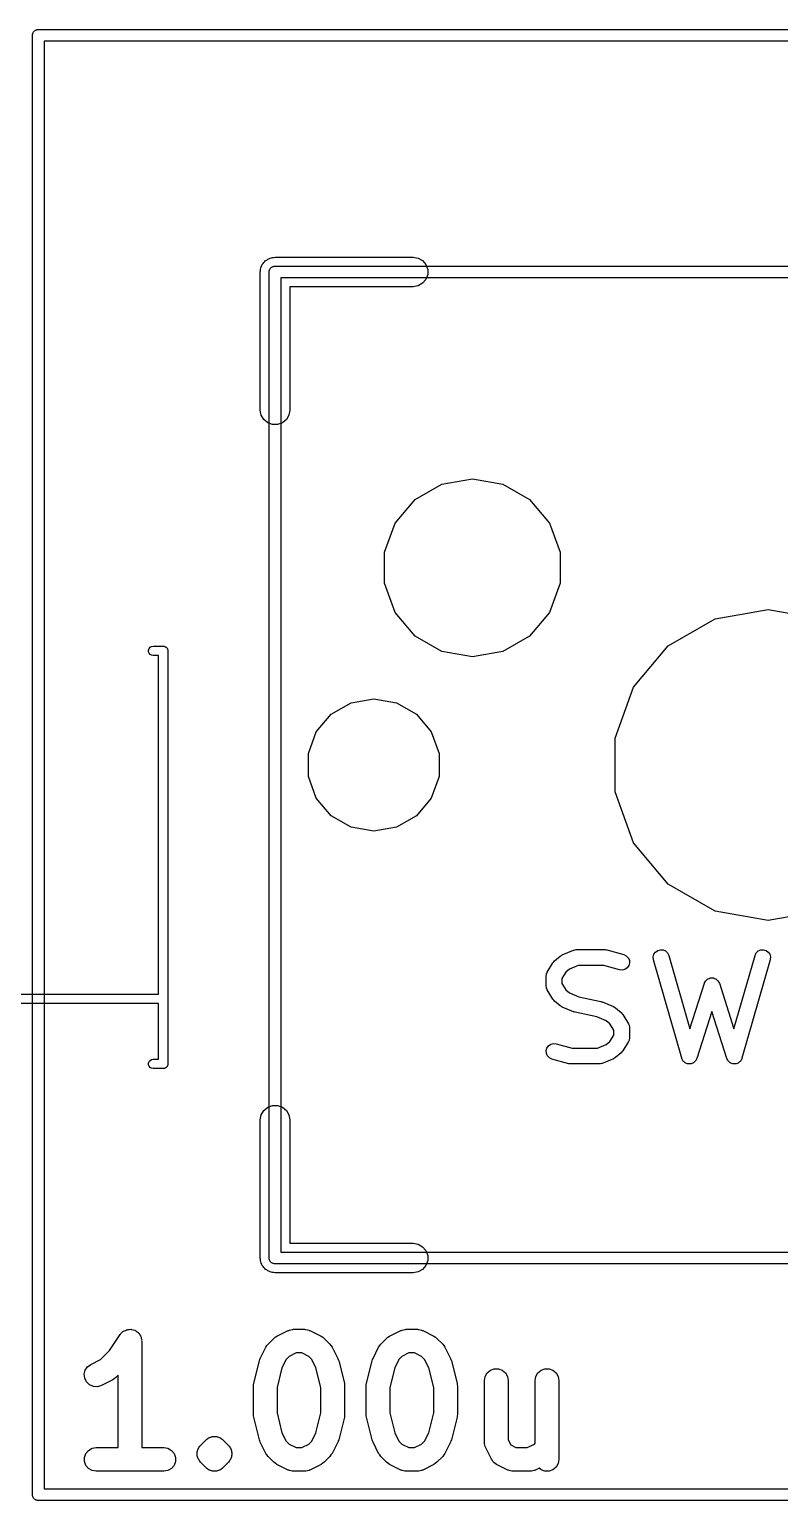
# Model space of a CAD drawing. Header units: millimetres. Extents: x 50 to 169, y 50 to 167.
# Drawn here: x 110.6 to 120.26, y 89.3 to 108.25 of the extents above; entities that cross this region are included whole.
import ezdxf

# ---------------------------------------------------------------- set-up
doc = ezdxf.new("R2010")
doc.units = ezdxf.units.MM
doc.layers.add('BLACK', color=7, linetype='Continuous')

# ---------------------------------------------------------------- blocks, each defined once
blk = doc.blocks.new('hhskb2-Cmts.User')
at = {"layer": 'BLACK'}
for p, q in [((100.574, -81.65), (100.575, -81.6434)), ((100.574, -94.35), (100.574, -81.65)), ((100.575, -81.6368), (100.577, -81.6305)), ((100.575, -81.6434), (100.575, -81.6368)), ((100.577, -81.6305), (100.578, -81.6239)), ((100.578, -81.6239), (100.582, -81.6182)), ((100.582, -81.6182), (100.584, -81.6119)), ((100.584, -81.6119), (100.588, -81.6068)), ((100.588, -81.6068), (100.592, -81.601)), ((100.592, -81.601), (100.597, -81.5967)), ((100.597, -81.5967), (100.601, -81.5916)), ((100.601, -81.5916), (100.607, -81.5883)), ((100.607, -81.5883), (100.612, -81.584)), ((100.612, -81.584), (100.618, -81.5817)), ((100.618, -81.5817), (100.624, -81.5784)), ((100.624, -81.5784), (100.631, -81.5772)), ((100.631, -81.5772), (100.637, -81.575)), ((100.637, -81.575), (100.643, -81.575)), ((100.643, -81.575), (100.65, -81.5738)), ((100.65, -81.5738), (113.35, -81.5738)), ((100.726, -81.7262), (100.726, -94.2738)), ((113.274, -81.7262), (100.726, -81.7262)), ((100.575, -94.3566), (100.574, -94.35)), ((100.575, -94.3632), (100.575, -94.3566)), ((100.726, -94.2738), (113.274, -94.2738)), ((100.577, -94.3695), (100.575, -94.3632)), ((100.578, -94.3761), (100.577, -94.3695)), ((100.582, -94.3818), (100.578, -94.3761)), ((100.584, -94.3881), (100.582, -94.3818)), ((100.588, -94.3932), (100.584, -94.3881)), ((100.592, -94.399), (100.588, -94.3932)), ((100.597, -94.4033), (100.592, -94.399)), ((100.601, -94.4084), (100.597, -94.4033)), ((100.607, -94.4117), (100.601, -94.4084)), ((100.612, -94.416), (100.607, -94.4117)), ((100.618, -94.4183), (100.612, -94.416)), ((100.624, -94.4216), (100.618, -94.4183)), ((100.631, -94.4228), (100.624, -94.4216)), ((100.637, -94.425), (100.631, -94.4228)), ((100.643, -94.425), (100.637, -94.425)), ((100.65, -94.4262), (100.643, -94.425)), ((113.35, -94.4262), (100.65, -94.4262))]:
    blk.add_line(p, q, dxfattribs=at)
blk = doc.blocks.new('hhskb2-Dwgs.User')
at = {"layer": 'BLACK'}
for p, q in [((97.5258, -78.602), (97.527, -78.5954)), ((97.5258, -97.398), (97.5258, -78.602)), ((97.527, -78.5888), (97.5292, -78.5825)), ((97.527, -78.5954), (97.527, -78.5888)), ((97.5292, -78.5825), (97.5304, -78.5759)), ((97.5304, -78.5759), (97.5337, -78.5702)), ((97.5337, -78.5702), (97.536, -78.5639)), ((97.536, -78.5639), (97.5403, -78.5588)), ((97.5403, -78.5588), (97.5436, -78.553)), ((97.5436, -78.553), (97.5487, -78.5487)), ((97.5487, -78.5487), (97.553, -78.5436)), ((97.553, -78.5436), (97.5588, -78.5403)), ((97.5588, -78.5403), (97.5639, -78.536)), ((97.5639, -78.536), (97.5702, -78.5337)), ((97.5702, -78.5337), (97.5759, -78.5304)), ((97.5759, -78.5304), (97.5825, -78.5292)), ((97.5825, -78.5292), (97.5888, -78.527)), ((97.5888, -78.527), (97.5954, -78.527)), ((97.5954, -78.527), (97.602, -78.5258)), ((97.602, -78.5258), (116.398, -78.5258)), ((97.6782, -78.6782), (97.6782, -97.3218)), ((116.322, -78.6782), (97.6782, -78.6782)), ((98.6785, -95.3108), (98.691, -95.2976)), ((98.691, -95.2976), (98.6986, -95.2939)), ((98.6986, -95.2939), (98.7051, -95.2884)), ((98.7051, -95.2884), (98.7222, -95.2822)), ((98.7222, -95.2822), (98.7385, -95.2742)), ((98.7385, -95.2742), (98.7469, -95.2732)), ((98.7469, -95.2732), (98.7548, -95.2703)), ((98.7548, -95.2703), (98.773, -95.2703)), ((98.773, -95.2703), (98.7911, -95.2683)), ((98.7911, -95.2683), (98.7993, -95.2703)), ((98.7993, -95.2703), (98.8077, -95.2703)), ((98.8077, -95.2703), (98.8248, -95.2766)), ((98.8248, -95.2766), (98.8425, -95.2809)), ((98.8425, -95.2809), (98.8495, -95.2856)), ((98.8495, -95.2856), (98.8575, -95.2884)), ((98.8575, -95.2884), (98.8714, -95.3001)), ((98.8714, -95.3001), (98.8866, -95.3102)), ((98.8866, -95.3102), (98.8916, -95.317)), ((100.673, -95.3567), (100.818, -95.2841)), ((100.818, -95.2841), (100.826, -95.2816)), ((100.826, -95.2816), (100.834, -95.2772)), ((100.834, -95.2772), (100.851, -95.2741)), ((100.851, -95.2741), (100.868, -95.269)), ((100.868, -95.269), (100.877, -95.2696)), ((100.877, -95.2696), (100.886, -95.268)), ((100.886, -95.268), (101.031, -95.268)), ((101.031, -95.268), (101.04, -95.2696)), ((101.04, -95.2696), (101.048, -95.269)), ((101.048, -95.269), (101.066, -95.2741)), ((101.066, -95.2741), (101.083, -95.2772)), ((101.083, -95.2772), (101.091, -95.2816)), ((101.091, -95.2816), (101.099, -95.2841)), ((101.099, -95.2841), (101.244, -95.3567)), ((102.124, -95.3567), (102.269, -95.2841)), ((102.269, -95.2841), (102.278, -95.2816)), ((102.278, -95.2816), (102.285, -95.2772)), ((102.285, -95.2772), (102.303, -95.2741)), ((102.303, -95.2741), (102.32, -95.269)), ((102.32, -95.269), (102.329, -95.2696)), ((102.329, -95.2696), (102.337, -95.268)), ((102.337, -95.268), (102.482, -95.268)), ((102.482, -95.268), (102.491, -95.2696)), ((102.491, -95.2696), (102.5, -95.269)), ((102.5, -95.269), (102.517, -95.2741)), ((102.517, -95.2741), (102.535, -95.2772)), ((102.535, -95.2772), (102.542, -95.2816)), ((102.542, -95.2816), (102.551, -95.2841)), ((102.551, -95.2841), (102.696, -95.3567)), ((98.5177, -95.541), (98.6545, -95.3359)), ((98.6545, -95.3359), (98.6603, -95.3298)), ((98.6603, -95.3298), (98.6645, -95.3225)), ((98.6645, -95.3225), (98.6785, -95.3108)), ((98.8916, -95.317), (98.898, -95.3225)), ((98.898, -95.3225), (98.9071, -95.3382)), ((98.9071, -95.3382), (98.9179, -95.3529)), ((98.9179, -95.3529), (98.9203, -95.361)), ((98.9203, -95.361), (98.9245, -95.3683)), ((98.9245, -95.3683), (98.9277, -95.3862)), ((98.9277, -95.3862), (98.9328, -95.4037)), ((98.9328, -95.4037), (98.9322, -95.4121)), ((98.9322, -95.4121), (98.9337, -95.4204)), ((98.9337, -95.4204), (98.9337, -96.792)), ((100.459, -95.6426), (100.532, -95.4974)), ((100.532, -95.4974), (100.546, -95.4778)), ((100.546, -95.4778), (100.56, -95.4578)), ((100.56, -95.4578), (100.633, -95.3852)), ((100.633, -95.3852), (100.653, -95.3712)), ((100.653, -95.3712), (100.673, -95.3567)), ((101.244, -95.3567), (101.264, -95.3712)), ((101.264, -95.3712), (101.284, -95.3852)), ((101.284, -95.3852), (101.356, -95.4578)), ((101.356, -95.4578), (101.37, -95.4778)), ((101.37, -95.4778), (101.385, -95.4974)), ((101.385, -95.4974), (101.458, -95.6426)), ((101.911, -95.6426), (101.983, -95.4974)), ((101.983, -95.4974), (101.998, -95.4778)), ((101.998, -95.4778), (102.012, -95.4578)), ((102.012, -95.4578), (102.084, -95.3852)), ((102.084, -95.3852), (102.104, -95.3712)), ((102.104, -95.3712), (102.124, -95.3567)), ((102.696, -95.3567), (102.715, -95.3712)), ((102.715, -95.3712), (102.735, -95.3852)), ((102.735, -95.3852), (102.808, -95.4578)), ((102.808, -95.4578), (102.822, -95.4778)), ((102.822, -95.4778), (102.836, -95.4974)), ((102.836, -95.4974), (102.909, -95.6426)), ((98.2777, -95.7195), (98.4007, -95.658)), ((98.4007, -95.658), (98.5177, -95.541)), ((100.375, -95.964), (100.448, -95.6738)), ((100.448, -95.6738), (100.455, -95.6585)), ((100.455, -95.6585), (100.459, -95.6426)), ((100.793, -95.6558), (100.739, -95.7639)), ((100.831, -95.6183), (100.793, -95.6558)), ((100.922, -95.5728), (100.831, -95.6183)), ((100.995, -95.5728), (100.922, -95.5728)), ((101.086, -95.6183), (100.995, -95.5728)), ((101.123, -95.6558), (101.086, -95.6183)), ((101.177, -95.7639), (101.123, -95.6558)), ((101.458, -95.6426), (101.462, -95.6585)), ((101.462, -95.6585), (101.469, -95.6738)), ((101.469, -95.6738), (101.542, -95.964)), ((101.827, -95.964), (101.899, -95.6738)), ((101.899, -95.6738), (101.906, -95.6585)), ((101.906, -95.6585), (101.911, -95.6426)), ((102.245, -95.6558), (102.191, -95.7639)), ((102.282, -95.6183), (102.245, -95.6558)), ((102.373, -95.5728), (102.282, -95.6183)), ((102.446, -95.5728), (102.373, -95.5728)), ((102.537, -95.6183), (102.446, -95.5728)), ((102.575, -95.6558), (102.537, -95.6183)), ((102.629, -95.7639), (102.575, -95.6558)), ((102.909, -95.6426), (102.914, -95.6585)), ((102.914, -95.6585), (102.921, -95.6738)), ((102.921, -95.6738), (102.993, -95.964)), ((98.1937, -95.8467), (98.206, -95.7952)), ((98.1998, -95.8993), (98.1937, -95.8467)), ((98.206, -95.7952), (98.2352, -95.7511)), ((98.2352, -95.7511), (98.2777, -95.7195)), ((98.6289, -95.8609), (98.5988, -95.891)), ((98.6289, -96.792), (98.6289, -95.8609)), ((100.739, -95.7639), (100.675, -96.0198)), ((101.241, -96.0198), (101.177, -95.7639)), ((102.191, -95.7639), (102.127, -96.0198)), ((102.693, -96.0198), (102.629, -95.7639)), ((103.346, -95.9284), (103.355, -95.8763)), ((103.355, -95.8763), (103.382, -95.8305)), ((103.382, -95.8305), (103.422, -95.7964)), ((103.422, -95.7964), (103.472, -95.7783)), ((103.472, -95.7783), (103.525, -95.7783)), ((103.525, -95.7783), (103.575, -95.7964)), ((103.575, -95.7964), (103.615, -95.8305)), ((103.615, -95.8305), (103.642, -95.8763)), ((103.642, -95.8763), (103.651, -95.9284)), ((103.999, -95.9284), (104.008, -95.8763)), ((104.008, -95.8763), (104.035, -95.8305)), ((104.035, -95.8305), (104.075, -95.7964)), ((104.075, -95.7964), (104.125, -95.7783)), ((104.125, -95.7783), (104.178, -95.7783)), ((104.178, -95.7783), (104.228, -95.7964)), ((104.228, -95.7964), (104.268, -95.8305)), ((104.268, -95.8305), (104.295, -95.8763)), ((104.295, -95.8763), (104.304, -95.9284)), ((98.2235, -95.9466), (98.1998, -95.8993)), ((98.2619, -95.983), (98.2235, -95.9466)), ((98.3104, -96.0041), (98.2619, -95.983)), ((98.3633, -96.0073), (98.3104, -96.0041)), ((98.414, -95.9922), (98.3633, -96.0073)), ((98.5592, -95.9196), (98.414, -95.9922)), ((98.5788, -95.905), (98.5592, -95.9196)), ((98.5988, -95.891), (98.5788, -95.905)), ((100.371, -96.001), (100.374, -95.9826)), ((100.371, -96.3639), (100.371, -96.001)), ((100.374, -95.9826), (100.375, -95.964)), ((100.675, -96.0198), (100.675, -96.3451)), ((101.241, -96.3451), (101.241, -96.0198)), ((101.542, -95.964), (101.543, -95.9826)), ((101.543, -95.9826), (101.546, -96.001)), ((101.546, -96.001), (101.546, -96.3639)), ((101.822, -96.001), (101.825, -95.9826)), ((101.822, -96.3639), (101.822, -96.001)), ((101.825, -95.9826), (101.827, -95.964)), ((102.127, -96.0198), (102.127, -96.3451)), ((102.693, -96.3451), (102.693, -96.0198)), ((102.993, -95.964), (102.994, -95.9826)), ((102.994, -95.9826), (102.998, -96.001)), ((102.998, -96.001), (102.998, -96.3639)), ((103.346, -96.7267), (103.346, -95.9284)), ((103.651, -95.9284), (103.651, -96.6907)), ((103.999, -96.7362), (103.999, -95.9284)), ((104.304, -95.9284), (104.304, -96.9444)), ((100.374, -96.3822), (100.371, -96.3639)), ((100.375, -96.4008), (100.374, -96.3822)), ((100.448, -96.6911), (100.375, -96.4008)), ((100.675, -96.3451), (100.739, -96.6009)), ((101.177, -96.601), (101.241, -96.3451)), ((101.542, -96.4008), (101.469, -96.6911)), ((101.543, -96.3822), (101.542, -96.4008)), ((101.546, -96.3639), (101.543, -96.3822)), ((101.825, -96.3822), (101.822, -96.3639)), ((101.827, -96.4008), (101.825, -96.3822)), ((101.899, -96.6911), (101.827, -96.4008)), ((102.127, -96.3451), (102.191, -96.6009)), ((102.629, -96.601), (102.693, -96.3451)), ((102.993, -96.4008), (102.921, -96.6911)), ((102.994, -96.3822), (102.993, -96.4008)), ((102.998, -96.3639), (102.994, -96.3822)), ((100.739, -96.6009), (100.793, -96.709)), ((101.123, -96.709), (101.177, -96.601)), ((102.191, -96.6009), (102.245, -96.709)), ((102.575, -96.709), (102.629, -96.601)), ((98.2479, -96.8277), (98.2937, -96.8012)), ((98.2937, -96.8012), (98.3459, -96.792)), ((98.3459, -96.792), (98.6289, -96.792)), ((98.9337, -96.792), (99.2167, -96.792)), ((99.2167, -96.792), (99.2688, -96.8012)), ((99.2688, -96.8012), (99.3147, -96.8277)), ((99.6501, -96.8324), (99.6557, -96.8203)), ((99.6557, -96.8203), (99.6592, -96.8074)), ((99.6592, -96.8074), (99.6668, -96.7965)), ((99.6668, -96.7965), (99.6724, -96.7844)), ((99.6724, -96.7844), (99.6819, -96.775)), ((99.6819, -96.775), (99.6895, -96.7641)), ((99.6895, -96.7641), (99.7621, -96.6915)), ((99.7621, -96.6915), (99.773, -96.6839)), ((99.773, -96.6839), (99.7824, -96.6744)), ((99.7824, -96.6744), (99.7885, -96.6716)), ((99.7885, -96.6716), (99.7937, -96.6673)), ((99.7937, -96.6673), (99.8, -96.665)), ((99.8, -96.665), (99.8054, -96.6612)), ((99.8054, -96.6612), (99.8183, -96.6577)), ((99.8183, -96.6577), (99.8304, -96.6521)), ((99.8304, -96.6521), (99.8371, -96.6515)), ((99.8371, -96.6515), (99.8434, -96.6492)), ((99.8434, -96.6492), (99.8501, -96.6492)), ((99.8501, -96.6492), (99.8566, -96.6475)), ((99.8566, -96.6475), (99.8699, -96.6486)), ((99.8699, -96.6486), (99.8831, -96.6475)), ((99.8831, -96.6475), (99.8896, -96.6492)), ((99.8896, -96.6492), (99.8963, -96.6492)), ((99.8963, -96.6492), (99.9026, -96.6515)), ((99.9026, -96.6515), (99.9093, -96.6521)), ((99.9093, -96.6521), (99.9214, -96.6577)), ((99.9214, -96.6577), (99.9343, -96.6612)), ((99.9343, -96.6612), (99.9398, -96.665)), ((99.9398, -96.665), (99.9461, -96.6673)), ((99.9461, -96.6673), (99.9512, -96.6716)), ((99.9512, -96.6716), (99.9573, -96.6744)), ((99.9573, -96.6744), (99.9667, -96.6839)), ((99.9667, -96.6839), (99.9776, -96.6915)), ((99.9776, -96.6915), (100.05, -96.7641)), ((100.05, -96.7641), (100.058, -96.775)), ((100.058, -96.775), (100.067, -96.7844)), ((100.067, -96.7844), (100.073, -96.7965)), ((100.073, -96.7965), (100.081, -96.8074)), ((100.081, -96.8074), (100.084, -96.8203)), ((100.084, -96.8203), (100.09, -96.8324)), ((100.455, -96.7063), (100.448, -96.6911)), ((100.459, -96.7223), (100.455, -96.7063)), ((100.532, -96.8674), (100.459, -96.7223)), ((100.793, -96.709), (100.831, -96.7466)), ((100.831, -96.7466), (100.922, -96.792)), ((100.922, -96.792), (100.995, -96.792)), ((100.995, -96.792), (101.086, -96.7466)), ((101.086, -96.7466), (101.123, -96.709)), ((101.458, -96.7223), (101.385, -96.8674)), ((101.462, -96.7063), (101.458, -96.7223)), ((101.469, -96.6911), (101.462, -96.7063)), ((101.906, -96.7063), (101.899, -96.6911)), ((101.911, -96.7223), (101.906, -96.7063)), ((101.983, -96.8674), (101.911, -96.7223)), ((102.245, -96.709), (102.282, -96.7466)), ((102.282, -96.7466), (102.373, -96.792)), ((102.373, -96.792), (102.446, -96.792)), ((102.446, -96.792), (102.537, -96.7466)), ((102.537, -96.7466), (102.575, -96.709)), ((102.909, -96.7223), (102.836, -96.8674)), ((102.914, -96.7063), (102.909, -96.7223)), ((102.921, -96.6911), (102.914, -96.7063)), ((103.348, -96.7354), (103.346, -96.7267)), ((103.347, -96.7441), (103.348, -96.7354)), ((103.352, -96.7613), (103.347, -96.7441)), ((103.355, -96.7788), (103.352, -96.7613)), ((103.36, -96.7864), (103.355, -96.7788)), ((103.362, -96.7949), (103.36, -96.7864)), ((103.435, -96.94), (103.362, -96.7949)), ((103.651, -96.6907), (103.685, -96.7583)), ((103.685, -96.7583), (103.752, -96.792)), ((103.752, -96.792), (103.898, -96.792)), ((103.898, -96.792), (103.989, -96.7466)), ((103.989, -96.7466), (103.999, -96.7362)), ((98.1958, -96.918), (98.2139, -96.8682)), ((98.1958, -96.9709), (98.1958, -96.918)), ((98.2139, -97.0206), (98.1958, -96.9709)), ((98.2139, -96.8682), (98.2479, -96.8277)), ((99.3147, -96.8277), (99.3487, -96.8682)), ((99.3487, -96.8682), (99.3668, -96.918)), ((99.3668, -96.9709), (99.3487, -97.0206)), ((99.3668, -96.918), (99.3668, -96.9709)), ((99.6455, -96.8586), (99.6489, -96.8457)), ((99.6466, -96.8719), (99.6455, -96.8586)), ((99.6455, -96.8851), (99.6466, -96.8719)), ((99.6489, -96.898), (99.6455, -96.8851)), ((99.6489, -96.8457), (99.6501, -96.8324)), ((99.6501, -96.9113), (99.6489, -96.898)), ((99.6557, -96.9234), (99.6501, -96.9113)), ((99.6592, -96.9363), (99.6557, -96.9234)), ((99.6668, -96.9472), (99.6592, -96.9363)), ((99.6724, -96.9593), (99.6668, -96.9472)), ((99.6819, -96.9687), (99.6724, -96.9593)), ((99.6895, -96.9796), (99.6819, -96.9687)), ((99.7621, -97.0522), (99.6895, -96.9796)), ((100.05, -96.9796), (99.9776, -97.0522)), ((100.058, -96.9687), (100.05, -96.9796)), ((100.067, -96.9593), (100.058, -96.9687)), ((100.073, -96.9472), (100.067, -96.9593)), ((100.081, -96.9363), (100.073, -96.9472)), ((100.084, -96.9234), (100.081, -96.9363)), ((100.09, -96.9113), (100.084, -96.9234)), ((100.09, -96.8324), (100.091, -96.8457)), ((100.091, -96.898), (100.09, -96.9113)), ((100.091, -96.8457), (100.094, -96.8586)), ((100.094, -96.8851), (100.091, -96.898)), ((100.094, -96.8586), (100.093, -96.8719)), ((100.093, -96.8719), (100.094, -96.8851)), ((100.546, -96.8871), (100.532, -96.8674)), ((100.56, -96.907), (100.546, -96.8871)), ((100.633, -96.9796), (100.56, -96.907)), ((100.653, -96.9936), (100.633, -96.9796)), ((100.673, -97.0082), (100.653, -96.9936)), ((100.818, -97.0807), (100.673, -97.0082)), ((101.244, -97.0082), (101.099, -97.0807)), ((101.264, -96.9936), (101.244, -97.0082)), ((101.284, -96.9796), (101.264, -96.9936)), ((101.356, -96.907), (101.284, -96.9796)), ((101.37, -96.8871), (101.356, -96.907)), ((101.385, -96.8674), (101.37, -96.8871)), ((101.998, -96.8871), (101.983, -96.8674)), ((102.012, -96.907), (101.998, -96.8871)), ((102.084, -96.9796), (102.012, -96.907)), ((102.104, -96.9936), (102.084, -96.9796)), ((102.124, -97.0082), (102.104, -96.9936)), ((102.269, -97.0807), (102.124, -97.0082)), ((102.696, -97.0082), (102.551, -97.0807)), ((102.715, -96.9936), (102.696, -97.0082)), ((102.735, -96.9796), (102.715, -96.9936)), ((102.808, -96.907), (102.735, -96.9796)), ((102.822, -96.8871), (102.808, -96.907)), ((102.836, -96.8674), (102.822, -96.8871)), ((103.448, -96.958), (103.435, -96.94)), ((103.46, -96.9766), (103.448, -96.958)), ((103.464, -96.9791), (103.46, -96.9766)), ((103.466, -96.9825), (103.464, -96.9791)), ((103.485, -96.9948), (103.466, -96.9825)), ((103.503, -97.0082), (103.485, -96.9948)), ((103.648, -97.0807), (103.503, -97.0082)), ((104.295, -96.9966), (104.268, -97.0424)), ((104.304, -96.9444), (104.295, -96.9966)), ((98.2479, -97.0612), (98.2139, -97.0206)), ((98.2937, -97.0876), (98.2479, -97.0612)), ((98.3459, -97.0968), (98.2937, -97.0876)), ((99.2167, -97.0968), (98.3459, -97.0968)), ((99.2688, -97.0876), (99.2167, -97.0968)), ((99.3147, -97.0612), (99.2688, -97.0876)), ((99.3487, -97.0206), (99.3147, -97.0612)), ((99.773, -97.0598), (99.7621, -97.0522)), ((99.7824, -97.0693), (99.773, -97.0598)), ((99.7885, -97.0721), (99.7824, -97.0693)), ((99.7937, -97.0764), (99.7885, -97.0721)), ((99.8, -97.0787), (99.7937, -97.0764)), ((99.8054, -97.0825), (99.8, -97.0787)), ((99.8183, -97.086), (99.8054, -97.0825)), ((99.8304, -97.0916), (99.8183, -97.086)), ((99.8371, -97.0922), (99.8304, -97.0916)), ((99.8434, -97.0945), (99.8371, -97.0922)), ((99.8501, -97.0945), (99.8434, -97.0945)), ((99.8566, -97.0962), (99.8501, -97.0945)), ((99.8699, -97.0951), (99.8566, -97.0962)), ((99.8831, -97.0962), (99.8699, -97.0951)), ((99.8896, -97.0945), (99.8831, -97.0962)), ((99.8963, -97.0945), (99.8896, -97.0945)), ((99.9026, -97.0922), (99.8963, -97.0945)), ((99.9093, -97.0916), (99.9026, -97.0922)), ((99.9214, -97.086), (99.9093, -97.0916)), ((99.9343, -97.0825), (99.9214, -97.086)), ((99.9398, -97.0787), (99.9343, -97.0825)), ((99.9461, -97.0764), (99.9398, -97.0787)), ((99.9512, -97.0721), (99.9461, -97.0764)), ((99.9573, -97.0693), (99.9512, -97.0721)), ((99.9667, -97.0598), (99.9573, -97.0693)), ((99.9776, -97.0522), (99.9667, -97.0598)), ((100.826, -97.0832), (100.818, -97.0807)), ((100.834, -97.0876), (100.826, -97.0832)), ((100.851, -97.0907), (100.834, -97.0876)), ((100.868, -97.0958), (100.851, -97.0907)), ((100.877, -97.0953), (100.868, -97.0958)), ((100.886, -97.0968), (100.877, -97.0953)), ((101.031, -97.0968), (100.886, -97.0968)), ((101.04, -97.0953), (101.031, -97.0968)), ((101.048, -97.0958), (101.04, -97.0953)), ((101.066, -97.0907), (101.048, -97.0958)), ((101.083, -97.0876), (101.066, -97.0907)), ((101.091, -97.0832), (101.083, -97.0876)), ((101.099, -97.0807), (101.091, -97.0832)), ((102.278, -97.0832), (102.269, -97.0807)), ((102.285, -97.0876), (102.278, -97.0832)), ((102.303, -97.0907), (102.285, -97.0876)), ((102.32, -97.0958), (102.303, -97.0907)), ((102.329, -97.0953), (102.32, -97.0958)), ((102.337, -97.0968), (102.329, -97.0953)), ((102.482, -97.0968), (102.337, -97.0968)), ((102.491, -97.0953), (102.482, -97.0968)), ((102.5, -97.0958), (102.491, -97.0953)), ((102.517, -97.0907), (102.5, -97.0958)), ((102.535, -97.0876), (102.517, -97.0907)), ((102.542, -97.0832), (102.535, -97.0876)), ((102.551, -97.0807), (102.542, -97.0832)), ((103.656, -97.0832), (103.648, -97.0807)), ((103.664, -97.0876), (103.656, -97.0832)), ((103.682, -97.0907), (103.664, -97.0876)), ((103.699, -97.0958), (103.682, -97.0907)), ((103.707, -97.0953), (103.699, -97.0958)), ((103.716, -97.0968), (103.707, -97.0953)), ((103.934, -97.0968), (103.716, -97.0968)), ((103.943, -97.0953), (103.934, -97.0968)), ((103.951, -97.0958), (103.943, -97.0953)), ((103.968, -97.0907), (103.951, -97.0958)), ((103.986, -97.0876), (103.968, -97.0907)), ((103.994, -97.0832), (103.986, -97.0876)), ((104.002, -97.0807), (103.994, -97.0832)), ((104.051, -97.0561), (104.002, -97.0807)), ((104.075, -97.0764), (104.051, -97.0561)), ((104.125, -97.0945), (104.075, -97.0764)), ((104.178, -97.0945), (104.125, -97.0945)), ((104.228, -97.0764), (104.178, -97.0945)), ((104.268, -97.0424), (104.228, -97.0764)), ((97.6782, -97.3218), (116.322, -97.3218)), ((97.527, -97.4046), (97.5258, -97.398)), ((97.527, -97.4112), (97.527, -97.4046)), ((97.5292, -97.4175), (97.527, -97.4112)), ((97.5304, -97.4241), (97.5292, -97.4175)), ((97.5337, -97.4298), (97.5304, -97.4241)), ((97.536, -97.4361), (97.5337, -97.4298)), ((97.5403, -97.4412), (97.536, -97.4361)), ((97.5436, -97.447), (97.5403, -97.4412)), ((97.5487, -97.4513), (97.5436, -97.447)), ((97.553, -97.4564), (97.5487, -97.4513)), ((97.5588, -97.4597), (97.553, -97.4564)), ((97.5639, -97.464), (97.5588, -97.4597)), ((97.5702, -97.4663), (97.5639, -97.464)), ((97.5759, -97.4696), (97.5702, -97.4663)), ((97.5825, -97.4708), (97.5759, -97.4696)), ((97.5888, -97.473), (97.5825, -97.4708)), ((97.5954, -97.473), (97.5888, -97.473)), ((97.602, -97.4742), (97.5954, -97.473)), ((116.398, -97.4742), (97.602, -97.4742))]:
    blk.add_line(p, q, dxfattribs=at)
blk = doc.blocks.new('hhskb2-F.SilkS')
at = {"layer": 'BLACK'}
for p, q in [((100.57, -81.4793), (100.585, -81.471)), ((100.585, -81.471), (100.601, -81.4681)), ((100.601, -81.4681), (100.617, -81.4624)), ((100.617, -81.4624), (100.634, -81.4624)), ((100.634, -81.4624), (100.65, -81.4595)), ((100.65, -81.4595), (102.428, -81.4595)), ((102.428, -81.4595), (102.493, -81.471)), ((102.493, -81.471), (102.55, -81.5041)), ((100.459, -81.65), (100.462, -81.6336)), ((100.459, -83.428), (100.459, -81.65)), ((100.462, -81.6169), (100.468, -81.6013)), ((100.462, -81.6336), (100.462, -81.6169)), ((100.468, -81.6013), (100.471, -81.5848)), ((100.471, -81.5848), (100.479, -81.5704)), ((100.479, -81.5704), (100.485, -81.5547)), ((100.485, -81.5547), (100.496, -81.542)), ((100.496, -81.542), (100.504, -81.5275)), ((100.504, -81.5275), (100.517, -81.5168)), ((100.517, -81.5168), (100.528, -81.5041)), ((100.528, -81.5041), (100.542, -81.4957)), ((100.542, -81.4957), (100.555, -81.485)), ((100.555, -81.485), (100.57, -81.4793)), ((102.55, -81.5041), (102.593, -81.5547)), ((102.593, -81.5547), (102.616, -81.6169)), ((102.616, -81.6169), (102.616, -81.6831)), ((102.428, -81.8405), (100.84, -81.8405)), ((100.84, -81.8405), (100.84, -83.428)), ((102.493, -81.829), (102.428, -81.8405)), ((102.55, -81.7959), (102.493, -81.829)), ((102.593, -81.7452), (102.55, -81.7959)), ((102.616, -81.6831), (102.593, -81.7452)), ((100.471, -83.4932), (100.459, -83.428)), ((100.504, -83.5505), (100.471, -83.4932)), ((100.555, -83.593), (100.504, -83.5505)), ((100.796, -83.5505), (100.745, -83.593)), ((100.829, -83.4932), (100.796, -83.5505)), ((100.84, -83.428), (100.829, -83.4932)), ((100.617, -83.6156), (100.555, -83.593)), ((100.683, -83.6156), (100.617, -83.6156)), ((100.745, -83.593), (100.683, -83.6156)), ((102.798, -84.3818), (103.19, -84.3126)), ((103.19, -84.3126), (103.582, -84.3818)), ((102.452, -84.5811), (102.798, -84.3818)), ((103.582, -84.3818), (103.928, -84.5811)), ((102.196, -84.8863), (102.452, -84.5811)), ((103.928, -84.5811), (104.184, -84.8863)), ((102.06, -85.2608), (102.196, -84.8863)), ((104.184, -84.8863), (104.32, -85.2608)), ((102.06, -85.6592), (102.06, -85.2608)), ((104.32, -85.2608), (104.32, -85.6592)), ((102.196, -86.0337), (102.06, -85.6592)), ((104.32, -85.6592), (104.184, -86.0337)), ((106.315, -86.1192), (107, -85.9985)), ((107, -85.9985), (107.685, -86.1192)), ((102.452, -86.3389), (102.196, -86.0337)), ((104.184, -86.0337), (103.928, -86.3389)), ((105.713, -86.4667), (106.315, -86.1192)), ((102.798, -86.5382), (102.452, -86.3389)), ((103.928, -86.3389), (103.582, -86.5382)), ((99.0209, -86.5196), (99.028, -86.5)), ((99.0209, -86.5404), (99.0209, -86.5196)), ((99.028, -86.56), (99.0209, -86.5404)), ((99.028, -86.5), (99.0414, -86.484)), ((99.0414, -86.576), (99.028, -86.56)), ((99.0414, -86.484), (99.0595, -86.4736)), ((99.0595, -86.5864), (99.0414, -86.576)), ((99.0595, -86.4736), (99.08, -86.47)), ((99.08, -86.59), (99.0595, -86.5864)), ((99.08, -86.47), (99.21, -86.47)), ((99.15, -86.59), (99.08, -86.59)), ((99.15, -90.95), (99.15, -86.59)), ((99.21, -86.47), (99.2152, -86.4709)), ((99.2152, -86.4709), (99.2204, -86.4709)), ((99.2204, -86.4709), (99.2253, -86.4727)), ((99.2253, -86.4727), (99.2305, -86.4736)), ((99.2305, -86.4736), (99.2351, -86.4762)), ((99.2351, -86.4762), (99.24, -86.478)), ((99.24, -86.478), (99.244, -86.4814)), ((99.244, -86.4814), (99.2486, -86.484)), ((99.2486, -86.484), (99.2519, -86.4881)), ((99.2519, -86.4881), (99.256, -86.4914)), ((99.256, -86.4914), (99.2586, -86.496)), ((99.2586, -86.496), (99.262, -86.5)), ((99.262, -86.5), (99.2638, -86.5049)), ((99.2638, -86.5049), (99.2664, -86.5095)), ((99.2664, -86.5095), (99.2673, -86.5147)), ((99.2673, -86.5147), (99.2691, -86.5196)), ((99.2691, -86.5196), (99.2691, -86.5248)), ((99.2691, -86.5248), (99.27, -86.53)), ((99.27, -86.53), (99.27, -91.85)), ((103.19, -86.6074), (102.798, -86.5382)), ((103.582, -86.5382), (103.19, -86.6074)), ((105.267, -86.9992), (105.713, -86.4667)), ((101.628, -87.1974), (101.92, -87.1458)), ((101.92, -87.1458), (102.212, -87.1974)), ((105.029, -87.6524), (105.267, -86.9992)), ((101.18, -87.5729), (101.371, -87.3457)), ((101.371, -87.3457), (101.628, -87.1974)), ((102.212, -87.1974), (102.469, -87.3457)), ((102.469, -87.3457), (102.66, -87.5729)), ((101.079, -87.8517), (101.18, -87.5729)), ((102.66, -87.5729), (102.761, -87.8517)), ((105.029, -88.3476), (105.029, -87.6524)), ((101.079, -88.1483), (101.079, -87.8517)), ((102.761, -87.8517), (102.761, -88.1483)), ((101.18, -88.4271), (101.079, -88.1483)), ((102.761, -88.1483), (102.66, -88.4271)), ((101.371, -88.6543), (101.18, -88.4271)), ((102.66, -88.4271), (102.469, -88.6543)), ((105.267, -89.0008), (105.029, -88.3476)), ((101.628, -88.8026), (101.371, -88.6543)), ((102.469, -88.6543), (102.212, -88.8026)), ((101.92, -88.8541), (101.628, -88.8026)), ((102.212, -88.8026), (101.92, -88.8541)), ((105.713, -89.5332), (105.267, -89.0008)), ((106.315, -89.8808), (105.713, -89.5332)), ((107, -90.0015), (106.315, -89.8808)), ((107.685, -89.8808), (107, -90.0015)), ((104.498, -90.3841), (104.513, -90.3814)), ((104.513, -90.3814), (104.528, -90.378)), ((104.528, -90.378), (104.53, -90.3783)), ((104.53, -90.3783), (104.533, -90.3779)), ((104.533, -90.3779), (104.895, -90.3779)), ((104.895, -90.3779), (104.909, -90.3803)), ((104.909, -90.3803), (104.923, -90.3816)), ((104.923, -90.3816), (105.14, -90.4421)), ((105.577, -90.3882), (105.611, -90.3785)), ((105.611, -90.3785), (105.646, -90.381)), ((105.646, -90.381), (105.678, -90.3953)), ((106.871, -90.3953), (106.903, -90.381)), ((106.903, -90.381), (106.938, -90.3785)), ((106.938, -90.3785), (106.972, -90.3882)), ((104.155, -90.6692), (104.228, -90.5482)), ((104.228, -90.5482), (104.239, -90.5354)), ((104.239, -90.5354), (104.25, -90.5224)), ((104.25, -90.5224), (104.322, -90.4619)), ((104.322, -90.4619), (104.336, -90.4544)), ((104.336, -90.4544), (104.348, -90.4462)), ((104.348, -90.4462), (104.493, -90.3857)), ((104.493, -90.3857), (104.496, -90.3852)), ((104.496, -90.3852), (104.498, -90.3841)), ((105.14, -90.4421), (105.172, -90.4573)), ((105.172, -90.4573), (105.197, -90.4825)), ((105.197, -90.4825), (105.212, -90.5146)), ((105.214, -90.5498), (105.205, -90.5838)), ((105.212, -90.5146), (105.214, -90.5498)), ((105.52, -90.4723), (105.528, -90.4381)), ((105.523, -90.5074), (105.52, -90.4723)), ((105.886, -91.7774), (105.523, -90.5074)), ((105.528, -90.4381), (105.548, -90.4089)), ((105.548, -90.4089), (105.577, -90.3882)), ((105.678, -90.3953), (105.703, -90.4199)), ((105.703, -90.4199), (105.719, -90.4516)), ((105.719, -90.4516), (105.99, -91.399)), ((106.559, -91.399), (106.83, -90.4516)), ((107.025, -90.5074), (106.662, -91.7774)), ((106.83, -90.4516), (106.845, -90.4199)), ((106.845, -90.4199), (106.871, -90.3953)), ((106.972, -90.3882), (107, -90.4089)), ((107, -90.4089), (107.02, -90.4381)), ((107.02, -90.4381), (107.029, -90.4723)), ((107.029, -90.4723), (107.025, -90.5074)), ((104.141, -90.7214), (104.142, -90.7118)), ((104.141, -90.8424), (104.141, -90.7214)), ((104.142, -90.7118), (104.143, -90.7021)), ((104.143, -90.7021), (104.145, -90.6946)), ((104.145, -90.6946), (104.147, -90.6867)), ((104.147, -90.6867), (104.152, -90.6782)), ((104.152, -90.6782), (104.155, -90.6692)), ((104.393, -90.6675), (104.344, -90.7496)), ((104.344, -90.7496), (104.344, -90.8142)), ((104.441, -90.6279), (104.393, -90.6675)), ((104.553, -90.5811), (104.441, -90.6279)), ((104.882, -90.5811), (104.553, -90.5811)), ((105.086, -90.6379), (104.882, -90.5811)), ((105.121, -90.6413), (105.086, -90.6379)), ((105.155, -90.6325), (105.121, -90.6413)), ((105.184, -90.6125), (105.155, -90.6325)), ((105.205, -90.5838), (105.184, -90.6125)), ((106.21, -90.7657), (106.22, -90.7565)), ((106.22, -90.7565), (106.224, -90.7549)), ((106.224, -90.7549), (106.227, -90.7525)), ((106.227, -90.7525), (106.24, -90.7483)), ((106.24, -90.7483), (106.253, -90.7431)), ((106.253, -90.7431), (106.257, -90.7429)), ((106.257, -90.7429), (106.261, -90.7417)), ((106.261, -90.7417), (106.274, -90.7422)), ((106.274, -90.7422), (106.288, -90.7417)), ((106.288, -90.7417), (106.292, -90.7429)), ((106.292, -90.7429), (106.296, -90.7431)), ((106.296, -90.7431), (106.309, -90.7483)), ((106.309, -90.7483), (106.322, -90.7525)), ((106.322, -90.7525), (106.325, -90.7549)), ((106.325, -90.7549), (106.329, -90.7565)), ((106.329, -90.7565), (106.339, -90.7657)), ((96.45, -90.95), (99.15, -90.95)), ((104.142, -90.852), (104.141, -90.8424)), ((104.143, -90.8617), (104.142, -90.852)), ((104.145, -90.8692), (104.143, -90.8617)), ((104.147, -90.8771), (104.145, -90.8692)), ((104.152, -90.8856), (104.147, -90.8771)), ((104.155, -90.8947), (104.152, -90.8856)), ((104.228, -91.0156), (104.155, -90.8947)), ((104.344, -90.8142), (104.393, -90.8963)), ((104.393, -90.8963), (104.441, -90.9359)), ((104.441, -90.9359), (104.563, -90.9868)), ((105.99, -91.399), (106.178, -90.8114)), ((106.178, -90.8114), (106.179, -90.8078)), ((106.179, -90.8078), (106.18, -90.8039)), ((106.18, -90.8039), (106.188, -90.7923)), ((106.188, -90.7923), (106.194, -90.7802)), ((106.194, -90.7802), (106.197, -90.7775)), ((106.197, -90.7775), (106.199, -90.7741)), ((106.199, -90.7741), (106.21, -90.7657)), ((106.339, -90.7657), (106.349, -90.7741)), ((106.349, -90.7741), (106.352, -90.7775)), ((106.352, -90.7775), (106.355, -90.7802)), ((106.355, -90.7802), (106.361, -90.7923)), ((106.361, -90.7923), (106.368, -90.8039)), ((106.368, -90.8039), (106.369, -90.8078)), ((106.369, -90.8078), (106.371, -90.8114)), ((106.371, -90.8114), (106.559, -91.399)), ((99.15, -91.07), (96.45, -91.07)), ((99.15, -91.79), (99.15, -91.07)), ((104.239, -91.0284), (104.228, -91.0156)), ((104.25, -91.0414), (104.239, -91.0284)), ((104.322, -91.1019), (104.25, -91.0414)), ((104.336, -91.1094), (104.322, -91.1019)), ((104.348, -91.1176), (104.336, -91.1094)), ((104.493, -91.1781), (104.348, -91.1176)), ((104.563, -90.9868), (104.844, -91.0453)), ((104.844, -91.0453), (104.853, -91.0489)), ((104.853, -91.0489), (104.862, -91.051)), ((104.862, -91.051), (105.007, -91.1115)), ((105.007, -91.1115), (105.02, -91.1196)), ((105.02, -91.1196), (105.033, -91.1272)), ((105.033, -91.1272), (105.106, -91.1877)), ((104.503, -91.1802), (104.493, -91.1781)), ((104.512, -91.1837), (104.503, -91.1802)), ((104.793, -91.2423), (104.512, -91.1837)), ((104.915, -91.2931), (104.793, -91.2423)), ((104.962, -91.3327), (104.915, -91.2931)), ((105.106, -91.1877), (105.117, -91.2006)), ((105.117, -91.2006), (105.128, -91.2134)), ((105.128, -91.2134), (105.2, -91.3344)), ((106.274, -91.1757), (106.081, -91.7805)), ((106.468, -91.7805), (106.274, -91.1757)), ((105.012, -91.4148), (104.962, -91.3327)), ((104.962, -91.5615), (105.012, -91.4795)), ((105.012, -91.4795), (105.012, -91.4148)), ((105.2, -91.3344), (105.204, -91.3435)), ((105.204, -91.3435), (105.209, -91.3519)), ((105.209, -91.3519), (105.21, -91.3598)), ((105.21, -91.3598), (105.213, -91.3673)), ((105.213, -91.3673), (105.213, -91.3771)), ((105.213, -91.3771), (105.215, -91.3867)), ((105.215, -91.5076), (105.213, -91.5172)), ((105.213, -91.5172), (105.213, -91.5269)), ((105.215, -91.3867), (105.215, -91.5076)), ((104.141, -91.6793), (104.151, -91.6453)), ((104.144, -91.7144), (104.141, -91.6793)), ((104.151, -91.6453), (104.171, -91.6166)), ((104.171, -91.6166), (104.2, -91.5966)), ((104.2, -91.5966), (104.234, -91.5878)), ((104.234, -91.5878), (104.269, -91.5912)), ((104.269, -91.5912), (104.474, -91.6479)), ((104.474, -91.6479), (104.803, -91.6479)), ((104.803, -91.6479), (104.915, -91.6012)), ((104.915, -91.6012), (104.962, -91.5615)), ((105.106, -91.7066), (105.033, -91.7671)), ((105.117, -91.6937), (105.106, -91.7066)), ((105.128, -91.6808), (105.117, -91.6937)), ((105.2, -91.5599), (105.128, -91.6808)), ((105.204, -91.5508), (105.2, -91.5599)), ((105.209, -91.5424), (105.204, -91.5508)), ((105.21, -91.5344), (105.209, -91.5424)), ((105.213, -91.5269), (105.21, -91.5344)), ((99.0209, -91.8396), (99.028, -91.82)), ((99.0209, -91.8604), (99.0209, -91.8396)), ((99.028, -91.88), (99.0209, -91.8604)), ((99.028, -91.82), (99.0414, -91.804)), ((99.0414, -91.896), (99.028, -91.88)), ((99.0414, -91.804), (99.0595, -91.7936)), ((99.0595, -91.9064), (99.0414, -91.896)), ((99.0595, -91.7936), (99.08, -91.79)), ((99.08, -91.79), (99.15, -91.79)), ((99.244, -91.8986), (99.24, -91.902)), ((99.2486, -91.896), (99.244, -91.8986)), ((99.2519, -91.8919), (99.2486, -91.896)), ((99.256, -91.8886), (99.2519, -91.8919)), ((99.2586, -91.884), (99.256, -91.8886)), ((99.262, -91.88), (99.2586, -91.884)), ((99.2638, -91.8751), (99.262, -91.88)), ((99.2664, -91.8705), (99.2638, -91.8751)), ((99.2673, -91.8653), (99.2664, -91.8705)), ((99.2691, -91.8604), (99.2673, -91.8653)), ((99.27, -91.85), (99.2691, -91.8552)), ((99.2691, -91.8552), (99.2691, -91.8604)), ((104.159, -91.7466), (104.144, -91.7144)), ((104.183, -91.7717), (104.159, -91.7466)), ((104.215, -91.7869), (104.183, -91.7717)), ((104.433, -91.8474), (104.215, -91.7869)), ((104.446, -91.8487), (104.433, -91.8474)), ((104.46, -91.8511), (104.446, -91.8487)), ((104.823, -91.8511), (104.46, -91.8511)), ((104.825, -91.8507), (104.823, -91.8511)), ((104.828, -91.851), (104.825, -91.8507)), ((104.842, -91.8477), (104.828, -91.851)), ((104.858, -91.845), (104.842, -91.8477)), ((104.86, -91.8438), (104.858, -91.845)), ((104.862, -91.8433), (104.86, -91.8438)), ((105.007, -91.7828), (104.862, -91.8433)), ((105.02, -91.7746), (105.007, -91.7828)), ((105.033, -91.7671), (105.02, -91.7746)), ((105.889, -91.7825), (105.886, -91.7774)), ((105.89, -91.788), (105.889, -91.7825)), ((105.896, -91.7983), (105.89, -91.788)), ((105.902, -91.8092), (105.896, -91.7983)), ((105.906, -91.8131), (105.902, -91.8092)), ((105.909, -91.8178), (105.906, -91.8131)), ((105.918, -91.8253), (105.909, -91.8178)), ((105.927, -91.8337), (105.918, -91.8253)), ((105.932, -91.836), (105.927, -91.8337)), ((105.937, -91.8394), (105.932, -91.836)), ((105.948, -91.8431), (105.937, -91.8394)), ((105.959, -91.8481), (105.948, -91.8431)), ((105.965, -91.8485), (105.959, -91.8481)), ((105.97, -91.8502), (105.965, -91.8485)), ((105.982, -91.8497), (105.97, -91.8502)), ((105.995, -91.8506), (105.982, -91.8497)), ((106, -91.849), (105.995, -91.8506)), ((106.006, -91.8488), (106, -91.849)), ((106.017, -91.8442), (106.006, -91.8488)), ((106.028, -91.8409), (106.017, -91.8442)), ((106.033, -91.8376), (106.028, -91.8409)), ((106.038, -91.8354), (106.033, -91.8376)), ((106.047, -91.8273), (106.038, -91.8354)), ((106.057, -91.8202), (106.047, -91.8273)), ((106.06, -91.8155), (106.057, -91.8202)), ((106.064, -91.8117), (106.06, -91.8155)), ((106.07, -91.801), (106.064, -91.8117)), ((106.077, -91.7909), (106.07, -91.801)), ((106.078, -91.7855), (106.077, -91.7909)), ((106.081, -91.7805), (106.078, -91.7855)), ((106.47, -91.7855), (106.468, -91.7805)), ((106.472, -91.7909), (106.47, -91.7855)), ((106.479, -91.801), (106.472, -91.7909)), ((106.484, -91.8117), (106.479, -91.801)), ((106.488, -91.8155), (106.484, -91.8117)), ((106.492, -91.8202), (106.488, -91.8155)), ((106.501, -91.8273), (106.492, -91.8202)), ((106.51, -91.8354), (106.501, -91.8273)), ((106.516, -91.8376), (106.51, -91.8354)), ((106.52, -91.8409), (106.516, -91.8376)), ((106.532, -91.8442), (106.52, -91.8409)), ((106.543, -91.8488), (106.532, -91.8442)), ((106.549, -91.849), (106.543, -91.8488)), ((106.554, -91.8506), (106.549, -91.849)), ((106.566, -91.8497), (106.554, -91.8506)), ((106.578, -91.8502), (106.566, -91.8497)), ((106.584, -91.8485), (106.578, -91.8502)), ((106.589, -91.8481), (106.584, -91.8485)), ((106.6, -91.8431), (106.589, -91.8481)), ((106.612, -91.8394), (106.6, -91.8431)), ((106.616, -91.836), (106.612, -91.8394)), ((106.621, -91.8337), (106.616, -91.836)), ((106.63, -91.8253), (106.621, -91.8337)), ((106.64, -91.8178), (106.63, -91.8253)), ((106.643, -91.8131), (106.64, -91.8178)), ((106.647, -91.8092), (106.643, -91.8131)), ((106.652, -91.7983), (106.647, -91.8092)), ((106.659, -91.788), (106.652, -91.7983)), ((106.66, -91.7825), (106.659, -91.788)), ((106.662, -91.7774), (106.66, -91.7825)), ((99.08, -91.91), (99.0595, -91.9064)), ((99.21, -91.91), (99.08, -91.91)), ((99.2152, -91.9091), (99.21, -91.91)), ((99.2204, -91.9091), (99.2152, -91.9091)), ((99.2253, -91.9073), (99.2204, -91.9091)), ((99.2305, -91.9064), (99.2253, -91.9073)), ((99.2351, -91.9038), (99.2305, -91.9064)), ((99.24, -91.902), (99.2351, -91.9038)), ((100.471, -92.5068), (100.504, -92.4495)), ((100.504, -92.4495), (100.555, -92.407)), ((100.555, -92.407), (100.617, -92.3844)), ((100.617, -92.3844), (100.683, -92.3844)), ((100.683, -92.3844), (100.745, -92.407)), ((100.745, -92.407), (100.796, -92.4495)), ((100.796, -92.4495), (100.829, -92.5068)), ((100.459, -92.572), (100.471, -92.5068)), ((100.459, -94.35), (100.459, -92.572)), ((100.829, -92.5068), (100.84, -92.572)), ((100.84, -92.572), (100.84, -94.1595)), ((100.84, -94.1595), (102.428, -94.1595)), ((102.428, -94.1595), (102.493, -94.171)), ((102.493, -94.171), (102.55, -94.2041)), ((100.462, -94.3664), (100.459, -94.35)), ((102.55, -94.2041), (102.593, -94.2548)), ((102.593, -94.2548), (102.616, -94.3169)), ((102.616, -94.3169), (102.616, -94.3831)), ((100.462, -94.3831), (100.462, -94.3664)), ((100.468, -94.3987), (100.462, -94.3831)), ((100.471, -94.4152), (100.468, -94.3987)), ((100.479, -94.4296), (100.471, -94.4152)), ((100.485, -94.4453), (100.479, -94.4296)), ((100.496, -94.458), (100.485, -94.4453)), ((100.504, -94.4725), (100.496, -94.458)), ((100.517, -94.4832), (100.504, -94.4725)), ((100.528, -94.4959), (100.517, -94.4832)), ((100.542, -94.5043), (100.528, -94.4959)), ((100.555, -94.515), (100.542, -94.5043)), ((100.57, -94.5207), (100.555, -94.515)), ((100.585, -94.529), (100.57, -94.5207)), ((100.601, -94.5319), (100.585, -94.529)), ((100.617, -94.5376), (100.601, -94.5319)), ((100.634, -94.5376), (100.617, -94.5376)), ((100.65, -94.5405), (100.634, -94.5376)), ((102.428, -94.5405), (100.65, -94.5405)), ((102.493, -94.529), (102.428, -94.5405)), ((102.55, -94.4959), (102.493, -94.529)), ((102.593, -94.4453), (102.55, -94.4959)), ((102.616, -94.3831), (102.593, -94.4453))]:
    blk.add_line(p, q, dxfattribs=at)

msp = doc.modelspace()

# ---------------------------------------------------------------- block references
for name in ['hhskb2-F.SilkS', 'hhskb2-Dwgs.User', 'hhskb2-Cmts.User']:
    msp.add_blockref(name, (13.113, 186.774))

doc.saveas('drawing.dxf')
